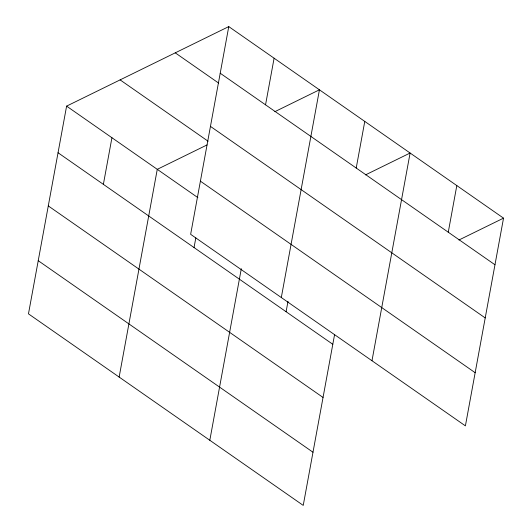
<?xml version="1.0" encoding="UTF-8"?>
<svg xmlns="http://www.w3.org/2000/svg" width="532" height="532" viewBox="0 0 532 532"><rect width="100%" height="100%" fill="white"/><g stroke="black" fill="none" stroke-linecap="round" stroke-linejoin="round"><path stroke-width="0.8" d="M228.767 26.6L190.642 234.326L465.4 425.873L503.531 218.147L228.767 26.6L66.6 106.127L28.469 313.853L303.233 505.4L334.575 334.648M103.374 184.358L111.933 137.735M119.141 377.068L157.266 169.336L207.068 144.917M194.047 247.566L195.816 237.917M265.541 104.831L274.1 58.207M209.814 440.277L241.302 268.72M281.308 297.541L319.439 89.808L274.838 111.68M286.096 311.732L288.012 301.285M356.214 168.039L364.772 121.416M371.981 360.749L410.106 153.017L365.511 174.888M448.263 232.205L456.815 185.582M458.93 240.012L503.531 218.147M220.208 73.223L494.973 264.77M175.247 52.841L218.552 83.032M210.453 126.39L485.211 317.93M120.112 79.886L208.078 141.206M200.398 181.166L475.162 372.706M66.6 106.127L197.871 197.638M58.041 152.75L332.806 344.297M48.286 205.917L323.044 397.457M38.231 260.693L312.996 452.233"/></g></svg>
